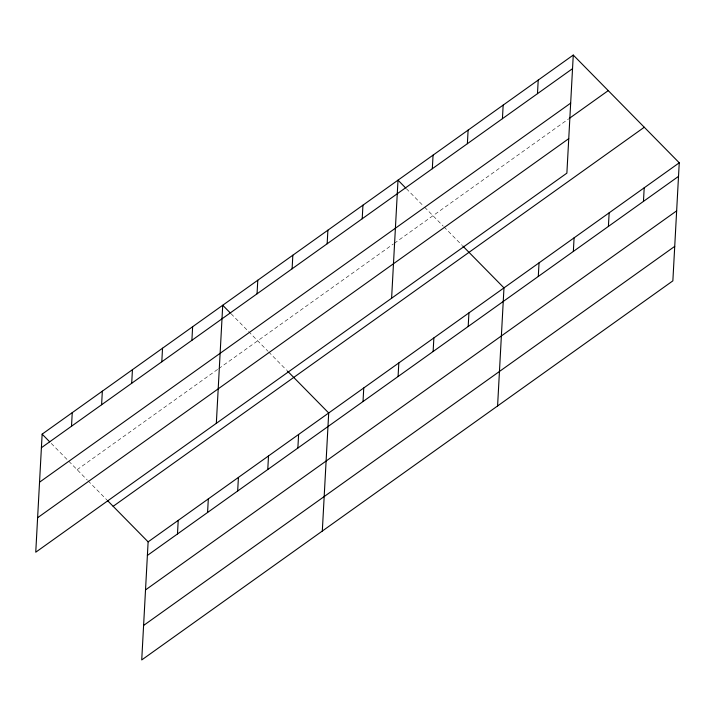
<?xml version="1.0" encoding="UTF-8"?>
<svg xmlns="http://www.w3.org/2000/svg" width="715" height="715" viewBox="0 0 715 715"><rect width="100%" height="100%" fill="white"/><g stroke="black" fill="none" stroke-linecap="round" stroke-linejoin="round"><path stroke-width="0.54" stroke-dasharray="3.58 2.68" d="M77.113 469.683L217.869 369.235M218.754 368.6L393.42 243.94M394.322 243.297L568.693 118.842M406.361 188.662L423.852 206.438M424.612 207.207L443.157 226.065M443.944 226.861L461.953 245.174M231.088 313.76L247.819 330.759M248.579 331.528L267.884 351.154M268.67 351.95L286.679 370.263M51.266 443.416L87.302 480.042M88.079 480.838L106.884 499.946"/><path stroke-width="1.07" d="M42.14 434.139L35.75 552.203L566.879 173.137L573.269 55.064L42.14 434.139L49.746 441.87M71.509 426.238L72.242 412.662M101.602 404.753L102.343 391.177M131.703 383.276L132.436 369.7M107.67 500.741L148.121 541.863L141.731 659.936L672.86 280.861L679.25 162.797L573.269 55.064M161.796 361.79L162.537 348.214M177.481 533.962L178.223 520.386M191.897 340.313L192.63 326.737M207.582 512.485L208.315 498.9M216.332 423.325L222.731 305.251L230.328 312.982M237.675 490.999L238.417 477.423M257.051 293.811L257.784 280.235M267.776 469.523L268.509 455.938M292.104 268.795L292.837 255.219M297.869 448.037L298.611 434.461M327.157 243.779L327.89 230.194M322.313 531.048L328.703 412.984L287.466 371.058M362.21 218.754L362.943 205.178M363.023 401.544L363.756 387.959M391.606 298.227L398.005 180.162L405.602 187.893M398.076 376.519L398.818 362.943M432.316 168.722L433.058 155.146M433.129 351.503L433.871 337.927M467.378 143.706L468.111 130.121M468.191 326.487L468.924 312.902M502.43 118.681L503.163 105.105M497.586 405.959L503.977 287.886L462.739 245.969M537.483 93.665L538.216 80.089M538.297 276.446L539.03 262.87M573.35 251.43L574.082 237.854M608.402 226.414L609.144 212.829M643.464 201.389L644.197 187.813M41.407 447.715L572.536 68.649M39.54 482.196L570.668 103.13M569.596 118.198L608.242 90.617M37.618 517.723L568.747 138.656M113.149 506.318L644.278 127.243M148.121 541.863L679.25 162.797M147.388 555.439L678.517 176.373M145.52 589.92L676.649 210.853M143.599 625.446L674.719 246.38"/></g></svg>
